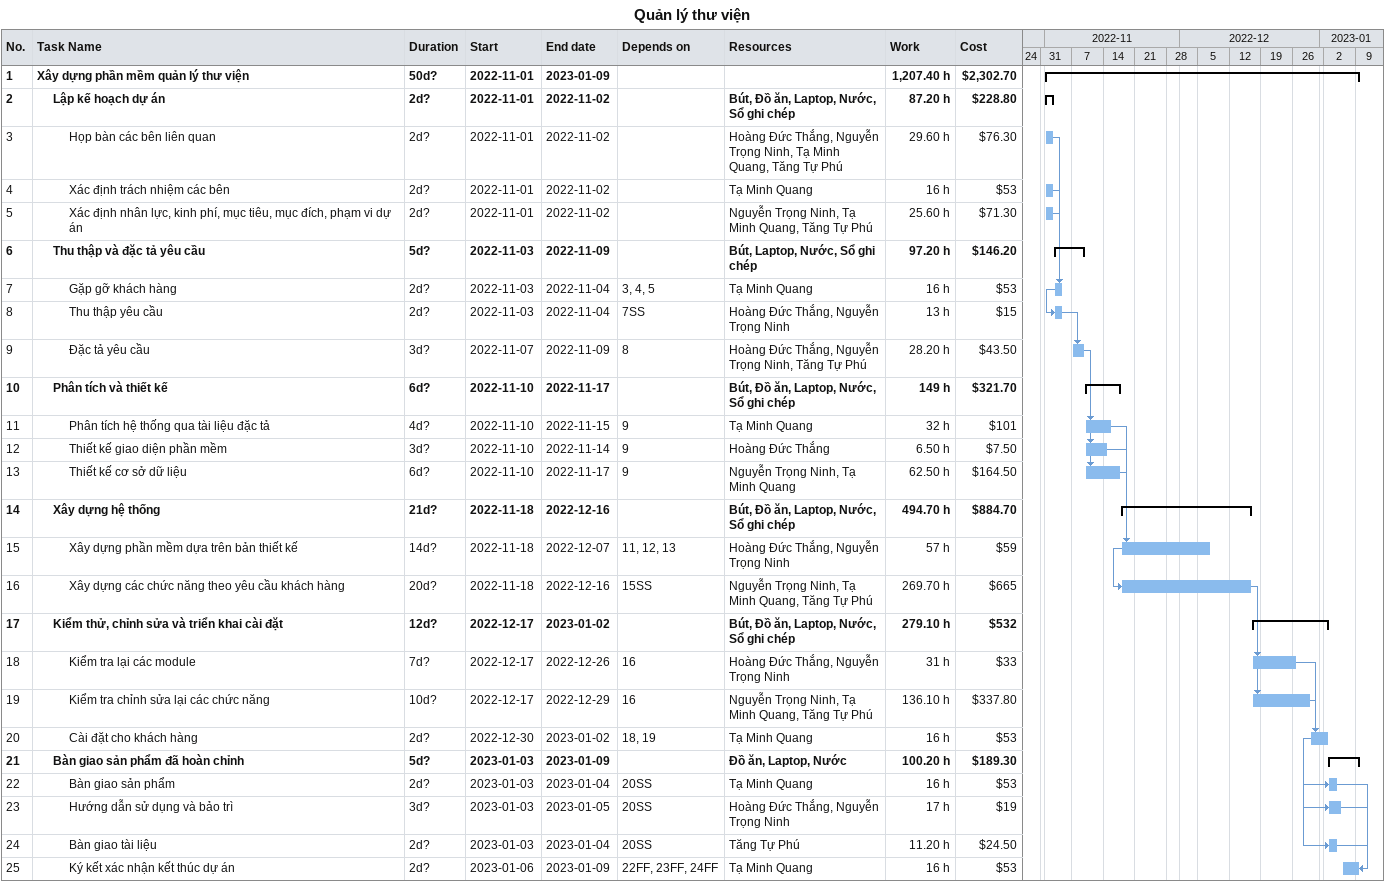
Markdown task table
Quản lý thư viện

| ID | Level | Task | Duration | Start | Finish | Predecessors | Resources | Work (h) | Cost ($) |
|---|---|---|---|---|---|---|---|---|---|
| 1 | 1 | **Xây dựng phần mềm quản lý thư viện** | 50d? | 2022-11-01 | 2023-01-09 |  |  | 1207.40 | 2302.70 |
| 2 | 2 | **Lập kế hoạch dự án** | 2d? | 2022-11-01 | 2022-11-02 |  | Bút, Đồ ăn, Laptop, Nước, Sổ ghi chép | 87.20 | 228.80 |
| 3 | 3 | Họp bàn các bên liên quan | 2d? | 2022-11-01 | 2022-11-02 |  | Hoàng Đức Thắng, Nguyễn Trọng Ninh, Tạ Minh Quang, Tăng Tự Phú | 29.60 | 76.30 |
| 4 | 3 | Xác định trách nhiệm các bên | 2d? | 2022-11-01 | 2022-11-02 |  | Tạ Minh Quang | 16 | 53 |
| 5 | 3 | Xác định nhân lực, kinh phí, mục tiêu, mục đích, phạm vi dự án | 2d? | 2022-11-01 | 2022-11-02 |  | Nguyễn Trọng Ninh, Tạ Minh Quang, Tăng Tự Phú | 25.60 | 71.30 |
| 6 | 2 | **Thu thập và đặc tả yêu cầu** | 5d? | 2022-11-03 | 2022-11-09 |  | Bút, Laptop, Nước, Sổ ghi chép | 97.20 | 146.20 |
| 7 | 3 | Gặp gỡ khách hàng | 2d? | 2022-11-03 | 2022-11-04 | 3, 4, 5 | Tạ Minh Quang | 16 | 53 |
| 8 | 3 | Thu thập yêu cầu | 2d? | 2022-11-03 | 2022-11-04 | 7SS | Hoàng Đức Thắng, Nguyễn Trọng Ninh | 13 | 15 |
| 9 | 3 | Đặc tả yêu cầu | 3d? | 2022-11-07 | 2022-11-09 | 8 | Hoàng Đức Thắng, Nguyễn Trọng Ninh, Tăng Tự Phú | 28.20 | 43.50 |
| 10 | 2 | **Phân tích và thiết kế** | 6d? | 2022-11-10 | 2022-11-17 |  | Bút, Đồ ăn, Laptop, Nước, Sổ ghi chép | 149 | 321.70 |
| 11 | 3 | Phân tích hệ thống qua tài liệu đặc tả | 4d? | 2022-11-10 | 2022-11-15 | 9 | Tạ Minh Quang | 32 | 101 |
| 12 | 3 | Thiết kế giao diện phần mềm | 3d? | 2022-11-10 | 2022-11-14 | 9 | Hoàng Đức Thắng | 6.50 | 7.50 |
| 13 | 3 | Thiết kế cơ sở dữ liệu | 6d? | 2022-11-10 | 2022-11-17 | 9 | Nguyễn Trọng Ninh, Tạ Minh Quang | 62.50 | 164.50 |
| 14 | 2 | **Xây dựng hệ thống** | 21d? | 2022-11-18 | 2022-12-16 |  | Bút, Đồ ăn, Laptop, Nước, Sổ ghi chép | 494.70 | 884.70 |
| 15 | 3 | Xây dựng phần mềm dựa trên bản thiết kế | 14d? | 2022-11-18 | 2022-12-07 | 11, 12, 13 | Hoàng Đức Thắng, Nguyễn Trọng Ninh | 57 | 59 |
| 16 | 3 | Xây dựng các chức năng theo yêu cầu khách hàng | 20d? | 2022-11-18 | 2022-12-16 | 15SS | Nguyễn Trọng Ninh, Tạ Minh Quang, Tăng Tự Phú | 269.70 | 665 |
| 17 | 2 | **Kiểm thử, chỉnh sửa và triển khai cài đặt** | 12d? | 2022-12-17 | 2023-01-02 |  | Bút, Đồ ăn, Laptop, Nước, Sổ ghi chép | 279.10 | 532 |
| 18 | 3 | Kiểm tra lại các module | 7d? | 2022-12-17 | 2022-12-26 | 16 | Hoàng Đức Thắng, Nguyễn Trọng Ninh | 31 | 33 |
| 19 | 3 | Kiểm tra chỉnh sửa lại các chức năng | 10d? | 2022-12-17 | 2022-12-29 | 16 | Nguyễn Trọng Ninh, Tạ Minh Quang, Tăng Tự Phú | 136.10 | 337.80 |
| 20 | 3 | Cài đặt cho khách hàng | 2d? | 2022-12-30 | 2023-01-02 | 18, 19 | Tạ Minh Quang | 16 | 53 |
| 21 | 2 | **Bàn giao sản phẩm đã hoàn chỉnh** | 5d? | 2023-01-03 | 2023-01-09 |  | Đồ ăn, Laptop, Nước | 100.20 | 189.30 |
| 22 | 3 | Bàn giao sản phẩm | 2d? | 2023-01-03 | 2023-01-04 | 20SS | Tạ Minh Quang | 16 | 53 |
| 23 | 3 | Hướng dẫn sử dụng và bảo trì | 3d? | 2023-01-03 | 2023-01-05 | 20SS | Hoàng Đức Thắng, Nguyễn Trọng Ninh | 17 | 19 |
| 24 | 3 | Bàn giao tài liệu | 2d? | 2023-01-03 | 2023-01-04 | 20SS | Tăng Tự Phú | 11.20 | 24.50 |
| 25 | 3 | Ký kết xác nhận kết thúc dự án | 2d? | 2023-01-06 | 2023-01-09 | 22FF, 23FF, 24FF | Tạ Minh Quang | 16 | 53 |
